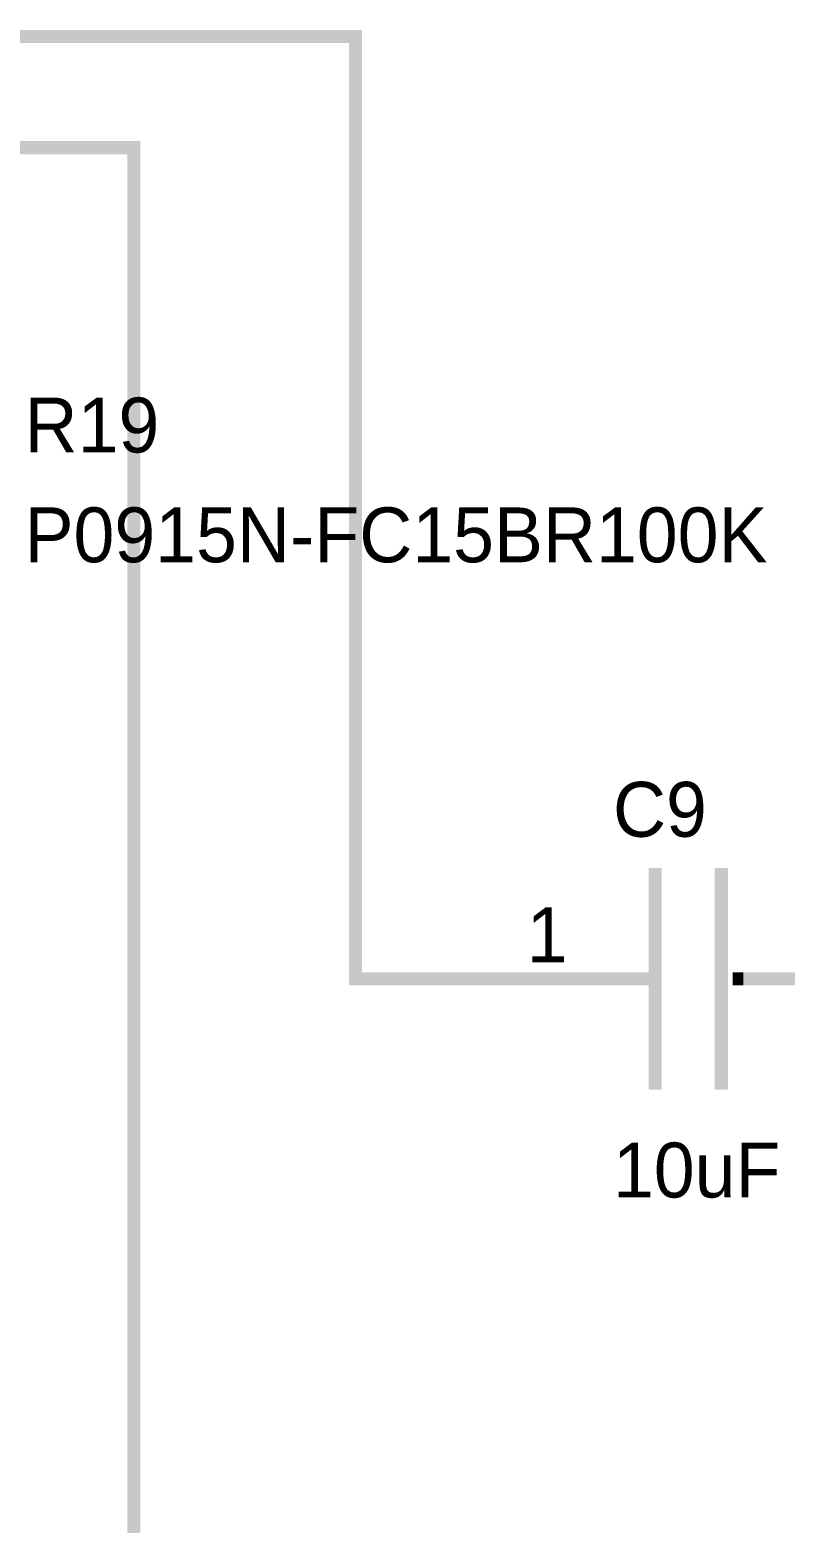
# Model space of a CAD drawing. Header units: inches. Extents: x 0 to 432, y 0 to 280.
# Drawn here: x 277.03 to 294.32, y 153.89 to 188.1 of the extents above; entities that cross this region are included whole.
import ezdxf

# ---------------------------------------------------------------- set-up
doc = ezdxf.new("R2010")
doc.units = ezdxf.units.IN
doc.layers.add('Sheet', color=255, linetype='Continuous')

msp = doc.modelspace()

# ---------------------------------------------------------------- linework, layer by layer
at = {"layer": 'Sheet'}
for points in [[(269.246, 182.868, 0.3, 0.3, 0), (269.246, 187.955, 0.3, 0.3, 0), (284.486, 187.955, 0.3, 0.3, 0), (284.486, 166.36, 0.3, 0.3, 0), (289.563, 166.36, 0.3, 0.3, 0)], [(274.322, 182.868, 0.3, 0.3, 0), (274.322, 185.406, 0.3, 0.3, 0), (279.41, 185.406, 0.3, 0.3, 0), (279.41, 149.852, 0.3, 0.3, 0), (274.322, 149.852, 0.3, 0.3, 0)], [(291.348, 168.898, 0.3, 0.3, 0), (291.348, 163.822, 0.3, 0.3, 0)], [(292.864, 168.898, 0.3, 0.3, 0), (292.864, 163.822, 0.3, 0.3, 0)], [(291.348, 166.36, 0.3, 0.3, 0), (289.563, 166.36, 0.3, 0.3, 0)], [(291.348, 166.36, 0.3, 0.3, 0), (290.585, 166.36, 0.3, 0.3, 0)], [(293.123, 166.36, 0.3, 0.3, 0), (294.65, 166.36, 0.3, 0.3, 0)], [(293.123, 166.36, 0.3, 0.3, 0), (293.37, 166.36, 0.3, 0.3, 0)]]:
    msp.add_lwpolyline(points, format="xyseb", dxfattribs=at)

# ---------------------------------------------------------------- texts
for s, height, p in [('R19', 1.2577, (276.905, 178.421)), ('P0915N-FC15BR100K', 1.25775, (276.905, 175.905)), ('C9', 1.2577, (290.382, 169.616)), ('1', 1.258, (288.406, 166.742)), ('10uF', 1.2577, (290.382, 161.351))]:
    msp.add_text(s, height=height, dxfattribs=at).set_placement(p)

doc.saveas('drawing.dxf')
